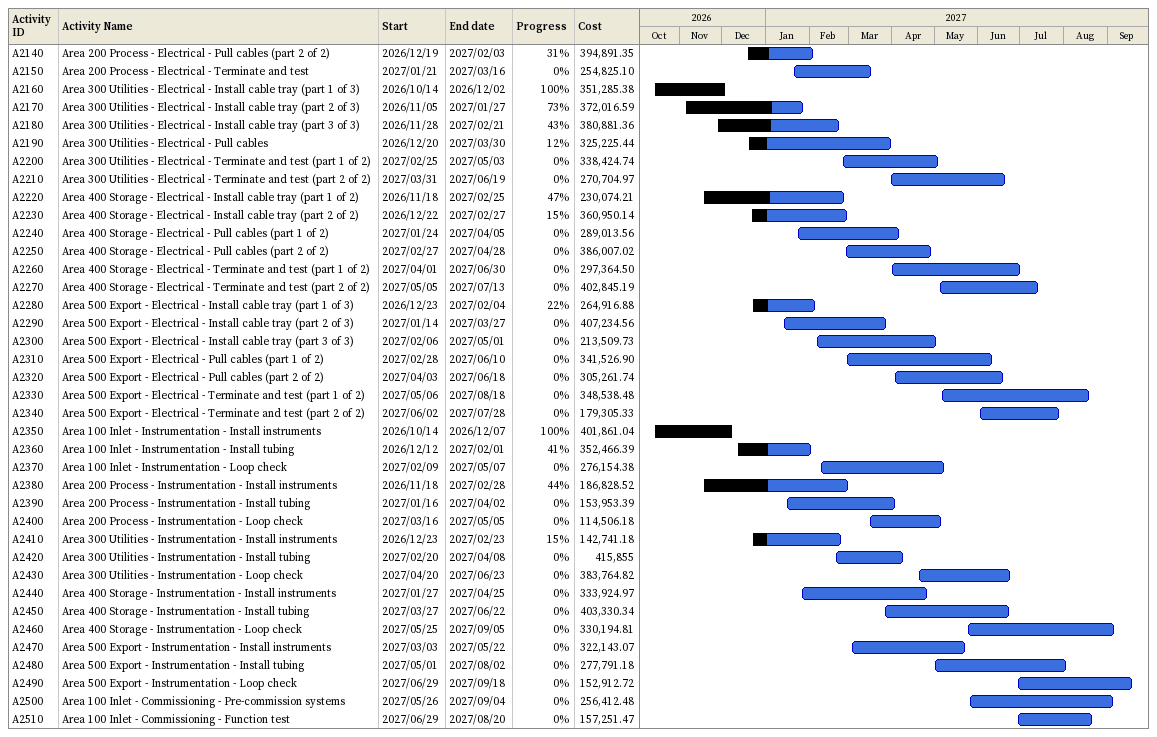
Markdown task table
| ID | Task | Start | Finish | % complete | Cost |
|---|---|---|---|---|---|
| A2140 | Area 200 Process - Electrical - Pull cables (part 2 of 2) | 2026-12-19 | 2027-02-03 | 31 | 394891.35 |
| A2150 | Area 200 Process - Electrical - Terminate and test | 2027-01-21 | 2027-03-16 | 0 | 254825.10 |
| A2160 | Area 300 Utilities - Electrical - Install cable tray (part 1 of 3) | 2026-10-14 | 2026-12-02 | 100 | 351285.38 |
| A2170 | Area 300 Utilities - Electrical - Install cable tray (part 2 of 3) | 2026-11-05 | 2027-01-27 | 73 | 372016.59 |
| A2180 | Area 300 Utilities - Electrical - Install cable tray (part 3 of 3) | 2026-11-28 | 2027-02-21 | 43 | 380881.36 |
| A2190 | Area 300 Utilities - Electrical - Pull cables | 2026-12-20 | 2027-03-30 | 12 | 325225.44 |
| A2200 | Area 300 Utilities - Electrical - Terminate and test (part 1 of 2) | 2027-02-25 | 2027-05-03 | 0 | 338424.74 |
| A2210 | Area 300 Utilities - Electrical - Terminate and test (part 2 of 2) | 2027-03-31 | 2027-06-19 | 0 | 270704.97 |
| A2220 | Area 400 Storage - Electrical - Install cable tray (part 1 of 2) | 2026-11-18 | 2027-02-25 | 47 | 230074.21 |
| A2230 | Area 400 Storage - Electrical - Install cable tray (part 2 of 2) | 2026-12-22 | 2027-02-27 | 15 | 360950.14 |
| A2240 | Area 400 Storage - Electrical - Pull cables (part 1 of 2) | 2027-01-24 | 2027-04-05 | 0 | 289013.56 |
| A2250 | Area 400 Storage - Electrical - Pull cables (part 2 of 2) | 2027-02-27 | 2027-04-28 | 0 | 386007.02 |
| A2260 | Area 400 Storage - Electrical - Terminate and test (part 1 of 2) | 2027-04-01 | 2027-06-30 | 0 | 297364.50 |
| A2270 | Area 400 Storage - Electrical - Terminate and test (part 2 of 2) | 2027-05-05 | 2027-07-13 | 0 | 402845.19 |
| A2280 | Area 500 Export - Electrical - Install cable tray (part 1 of 3) | 2026-12-23 | 2027-02-04 | 22 | 264916.88 |
| A2290 | Area 500 Export - Electrical - Install cable tray (part 2 of 3) | 2027-01-14 | 2027-03-27 | 0 | 407234.56 |
| A2300 | Area 500 Export - Electrical - Install cable tray (part 3 of 3) | 2027-02-06 | 2027-05-01 | 0 | 213509.73 |
| A2310 | Area 500 Export - Electrical - Pull cables (part 1 of 2) | 2027-02-28 | 2027-06-10 | 0 | 341526.90 |
| A2320 | Area 500 Export - Electrical - Pull cables (part 2 of 2) | 2027-04-03 | 2027-06-18 | 0 | 305261.74 |
| A2330 | Area 500 Export - Electrical - Terminate and test (part 1 of 2) | 2027-05-06 | 2027-08-18 | 0 | 348538.48 |
| A2340 | Area 500 Export - Electrical - Terminate and test (part 2 of 2) | 2027-06-02 | 2027-07-28 | 0 | 179305.33 |
| A2350 | Area 100 Inlet - Instrumentation - Install instruments | 2026-10-14 | 2026-12-07 | 100 | 401861.04 |
| A2360 | Area 100 Inlet - Instrumentation - Install tubing | 2026-12-12 | 2027-02-01 | 41 | 352466.39 |
| A2370 | Area 100 Inlet - Instrumentation - Loop check | 2027-02-09 | 2027-05-07 | 0 | 276154.38 |
| A2380 | Area 200 Process - Instrumentation - Install instruments | 2026-11-18 | 2027-02-28 | 44 | 186828.52 |
| A2390 | Area 200 Process - Instrumentation - Install tubing | 2027-01-16 | 2027-04-02 | 0 | 153953.39 |
| A2400 | Area 200 Process - Instrumentation - Loop check | 2027-03-16 | 2027-05-05 | 0 | 114506.18 |
| A2410 | Area 300 Utilities - Instrumentation - Install instruments | 2026-12-23 | 2027-02-23 | 15 | 142741.18 |
| A2420 | Area 300 Utilities - Instrumentation - Install tubing | 2027-02-20 | 2027-04-08 | 0 | 415855 |
| A2430 | Area 300 Utilities - Instrumentation - Loop check | 2027-04-20 | 2027-06-23 | 0 | 383764.82 |
| A2440 | Area 400 Storage - Instrumentation - Install instruments | 2027-01-27 | 2027-04-25 | 0 | 333924.97 |
| A2450 | Area 400 Storage - Instrumentation - Install tubing | 2027-03-27 | 2027-06-22 | 0 | 403330.34 |
| A2460 | Area 400 Storage - Instrumentation - Loop check | 2027-05-25 | 2027-09-05 | 0 | 330194.81 |
| A2470 | Area 500 Export - Instrumentation - Install instruments | 2027-03-03 | 2027-05-22 | 0 | 322143.07 |
| A2480 | Area 500 Export - Instrumentation - Install tubing | 2027-05-01 | 2027-08-02 | 0 | 277791.18 |
| A2490 | Area 500 Export - Instrumentation - Loop check | 2027-06-29 | 2027-09-18 | 0 | 152912.72 |
| A2500 | Area 100 Inlet - Commissioning - Pre-commission systems | 2027-05-26 | 2027-09-04 | 0 | 256412.48 |
| A2510 | Area 100 Inlet - Commissioning - Function test | 2027-06-29 | 2027-08-20 | 0 | 157251.47 |
